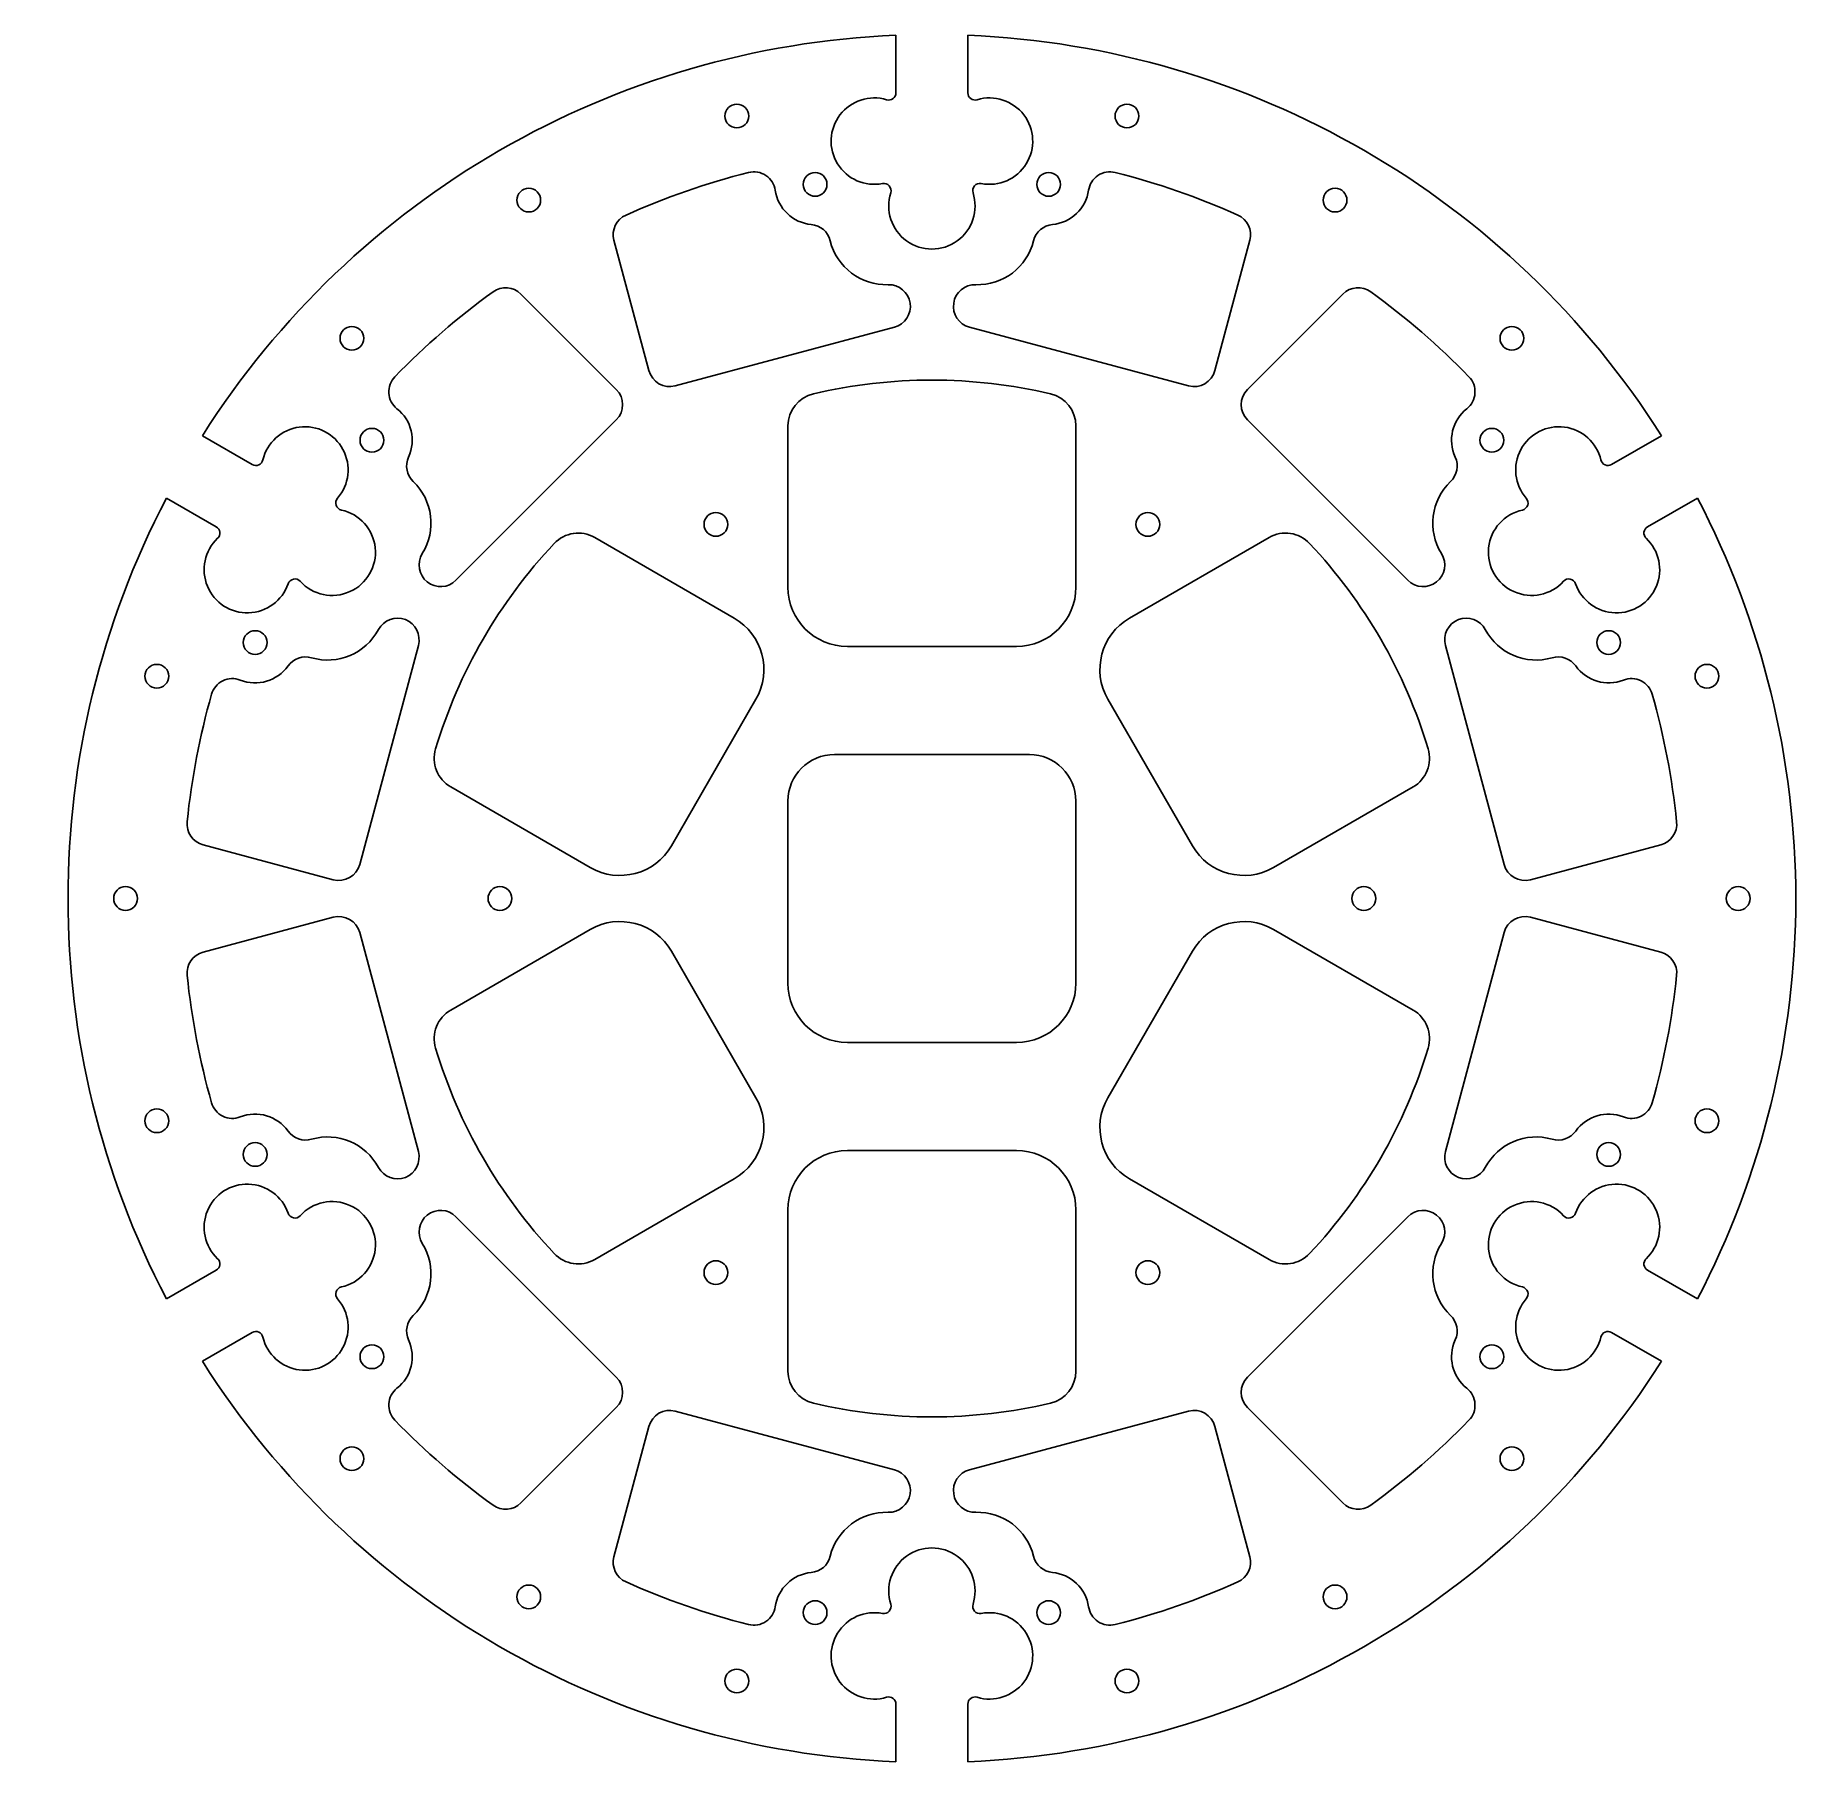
# Model space of a CAD drawing. Extents: x 226 to 873, y -413 to 221.
import ezdxf

# ---------------------------------------------------------------- set-up
doc = ezdxf.new("R2010")
doc.units = 0
doc.layers.get('0').update_dxf_attribs({"linetype": 'CONTINUOUS'})

msp = doc.modelspace()

# ---------------------------------------------------------------- linework, layer by layer
at = {"color": 7}
for p, q in [((542.395833, 200.151917), (542.395833, 221.318583)), ((568.854167, 221.318583), (568.854167, 200.151917)), ((451.599035, 98.0926), (438.776533, 145.946729)), ((672.473467, 145.946729), (659.650965, 98.0926)), ((404.598452, 126.214104), (439.630079, 91.182477)), ((671.619921, 91.182477), (706.651548, 126.214104)), ((541.824228, 114.050944), (461.320356, 92.479994)), ((649.929644, 92.479994), (569.425772, 114.050944)), ((439.630079, 79.957), (380.697052, 21.024238)), ((502.708333, 77.734765), (502.708333, 18.5398)), ((608.541667, 18.5398), (608.541667, 77.734765)), ((730.552948, 21.024238), (671.619921, 79.957)), ((287.514771, 74.162625), (305.846163, 63.579292)), ((805.403838, 63.579292), (823.735229, 74.162625)), ((292.616996, 40.665846), (274.285604, 51.249179)), ((836.964396, 51.249179), (818.633004, 40.665846)), ((431.705808, 36.741546), (482.970152, 7.143931)), ((628.279848, 7.143931), (679.544192, 36.741546)), ((366.896385, -2.879544), (345.325435, -83.383336)), ((524.550217, -3.302083), (586.699783, -3.302083)), ((765.924565, -83.383336), (744.353615, -2.879544)), ((490.964802, -22.692602), (459.890019, -76.515837)), ((651.359981, -76.515837), (620.285198, -22.692602)), ((519.813117, -42.989583), (591.436883, -42.989583)), ((430.053485, -84.510461), (378.789142, -54.912767)), ((732.460858, -54.912767), (681.196515, -84.510461)), ((502.708333, -126.981033), (502.708333, -60.094367)), ((608.541667, -60.094367), (608.541667, -126.981298)), ((335.60385, -88.995995), (287.75025, -76.173519)), ((823.49975, -76.173519), (775.64615, -88.995995)), ((287.75025, -115.638981), (335.60385, -102.816505)), ((775.64615, -102.816505), (823.49975, -115.638981)), ((345.325435, -108.429164), (366.896385, -188.932956)), ((378.789142, -136.899733), (430.053485, -107.302039)), ((681.196515, -107.302039), (732.460858, -136.899733)), ((744.353615, -188.932956), (765.924565, -108.429164)), ((459.890019, -115.296663), (490.964802, -169.119898)), ((620.285198, -169.119898), (651.359981, -115.296663)), ((586.700048, -148.822917), (524.550217, -148.822917)), ((524.550217, -188.510417), (586.699783, -188.510417)), ((482.970152, -198.956431), (431.705808, -228.554046)), ((679.544192, -228.554046), (628.279848, -198.956431)), ((380.697052, -212.836737), (439.630079, -271.7695)), ((502.708333, -269.547265), (502.708333, -210.3523)), ((608.541667, -210.3523), (608.541667, -269.547265)), ((671.619921, -271.7695), (730.552948, -212.836737)), ((274.285604, -243.061679), (292.616996, -232.478346)), ((818.633004, -232.478346), (836.964396, -243.061679)), ((305.846163, -255.391792), (287.514771, -265.975125)), ((823.735229, -265.975125), (805.403838, -255.391792)), ((439.630079, -282.994977), (404.598452, -318.026604)), ((461.320356, -284.292494), (541.824228, -305.863444)), ((569.425773, -305.863444), (649.929644, -284.292494)), ((706.651548, -318.026604), (671.619921, -282.994977)), ((438.776533, -337.759229), (451.599035, -289.9051)), ((659.650965, -289.9051), (672.473467, -337.759229)), ((542.395833, -413.131083), (542.395833, -391.964417)), ((568.854167, -391.964417), (568.854167, -413.131083))]:
    msp.add_line(p, q, dxfattribs=at)
for points in [[(542.395833, 221.318583), (438.458504, 216.984708), (343.237608, 162.007731), (287.514771, 74.162625)], [(823.735229, 74.162625), (768.012392, 162.007731), (672.791496, 216.984708), (568.854167, 221.318583)], [(479.569727, 191.624396), (479.569727, 194.03475), (481.524469, 195.990021), (483.935352, 195.990021)], [(483.935352, 195.990021), (486.3465, 195.990021), (488.300977, 194.03475), (488.300977, 191.624396)], [(521.84935, 192.047729), (525.854083, 197.283833), (532.677344, 199.498396), (538.994059, 197.614563)], [(538.994059, 197.614563), (539.794794, 197.376438), (540.661251, 197.529896), (541.331176, 198.029958)], [(541.331176, 198.029958), (542.001128, 198.530021), (542.395833, 199.315833), (542.395833, 200.151917)], [(568.854167, 200.151917), (568.854167, 199.315833), (569.248872, 198.530021), (569.918824, 198.029958)], [(569.918824, 198.029958), (570.588749, 197.529896), (571.455206, 197.376438), (572.255941, 197.614563)], [(572.255941, 197.614563), (578.572656, 199.498396), (585.395917, 197.283833), (589.40065, 192.047729)], [(622.949023, 191.624396), (622.949023, 194.03475), (624.9035, 195.990021), (627.314648, 195.990021)], [(627.314648, 195.990021), (629.725531, 195.990021), (631.680273, 194.03475), (631.680273, 191.624396)], [(483.935352, 187.258771), (481.524469, 187.258771), (479.569727, 189.214042), (479.569727, 191.624396)], [(488.300977, 191.624396), (488.300977, 189.214042), (486.3465, 187.258771), (483.935352, 187.258771)], [(520.962731, 174.042833), (517.491663, 179.646708), (517.844617, 186.811625), (521.84935, 192.047729)], [(589.40065, 192.047729), (593.405383, 186.811625), (593.758337, 179.646708), (590.287269, 174.042833)], [(627.314648, 187.258771), (624.9035, 187.258771), (622.949023, 189.214042), (622.949023, 191.624396)], [(631.680273, 191.624396), (631.680273, 189.214042), (629.725531, 187.258771), (627.314648, 187.258771)], [(443.200367, 155.24604), (457.735781, 161.752408), (472.8083, 166.984808), (488.24859, 170.883708)], [(488.24859, 170.883708), (490.424523, 171.434042), (492.731425, 171.037167), (494.59806, 169.790979)], [(494.59806, 169.790979), (496.46496, 168.544792), (497.716969, 166.567031), (498.044523, 164.346913)], [(508.337079, 166.509617), (508.337079, 168.9205), (510.291556, 170.875771), (512.702704, 170.875771)], [(512.702704, 170.875771), (515.113587, 170.875771), (517.068329, 168.9205), (517.068329, 166.509617)], [(537.477335, 166.817327), (531.006156, 165.563731), (524.433535, 168.439488), (520.962731, 174.042833)], [(590.287269, 174.042833), (586.816465, 168.439488), (580.243844, 165.563731), (573.772665, 166.817327)], [(594.181671, 166.509617), (594.181671, 168.9205), (596.136413, 170.875771), (598.547296, 170.875771)], [(598.547296, 170.875771), (600.958444, 170.875771), (602.912921, 168.9205), (602.912921, 166.509617)], [(613.205477, 164.346913), (613.533031, 166.567031), (614.78504, 168.544792), (616.65194, 169.790979)], [(616.65194, 169.790979), (618.518575, 171.037167), (620.825477, 171.434042), (623.00141, 170.883708)], [(623.00141, 170.883708), (638.4417, 166.984808), (653.514219, 161.752408), (668.049633, 155.24604)], [(403.092708, 160.725825), (403.092708, 163.136973), (405.047185, 165.09145), (407.458333, 165.09145)], [(407.458333, 165.09145), (409.869481, 165.09145), (411.823958, 163.136973), (411.823958, 160.725825)], [(498.044523, 164.346913), (499.04015, 157.598715), (504.514379, 152.402298), (511.305175, 151.758831)], [(512.702704, 162.143992), (510.291556, 162.143992), (508.337079, 164.098469), (508.337079, 166.509617)], [(517.068329, 166.509617), (517.068329, 164.098469), (515.113587, 162.143992), (512.702704, 162.143992)], [(539.958015, 165.97754), (539.337382, 166.675775), (538.394487, 166.994863), (537.477335, 166.817327)], [(546.316641, 145.7303), (540.762296, 149.750908), (538.41695, 156.883281), (540.501152, 163.415579)], [(540.501152, 163.415579), (540.785103, 164.305373), (540.578675, 165.279304), (539.958015, 165.97754)], [(570.748848, 163.415579), (572.83305, 156.883281), (570.487704, 149.750908), (564.933359, 145.7303)], [(571.291985, 165.97754), (570.671325, 165.279304), (570.464897, 164.305373), (570.748848, 163.415579)], [(573.772665, 166.817327), (572.855513, 166.994863), (571.912618, 166.675775), (571.291985, 165.97754)], [(598.547296, 162.143992), (596.136413, 162.143992), (594.181671, 164.098469), (594.181671, 166.509617)], [(602.912921, 166.509617), (602.912921, 164.098469), (600.958444, 162.143992), (598.547296, 162.143992)], [(599.944825, 151.758831), (606.735621, 152.402298), (612.20985, 157.598715), (613.205477, 164.346913)], [(699.426042, 160.725825), (699.426042, 163.136973), (701.380519, 165.09145), (703.791667, 165.09145)], [(703.791667, 165.09145), (706.202815, 165.09145), (708.157292, 163.136973), (708.157292, 160.725825)], [(407.458333, 156.3602), (405.047185, 156.3602), (403.092708, 158.314942), (403.092708, 160.725825)], [(411.823958, 160.725825), (411.823958, 158.314942), (409.869481, 156.3602), (407.458333, 156.3602)], [(703.791667, 156.3602), (701.380519, 156.3602), (699.426042, 158.314942), (699.426042, 160.725825)], [(708.157292, 160.725825), (708.157292, 158.314942), (706.202815, 156.3602), (703.791667, 156.3602)], [(438.776533, 145.946729), (437.767412, 149.712279), (439.64225, 153.653248), (443.200367, 155.24604)], [(511.305175, 151.758831), (514.666442, 151.440538), (517.458325, 149.030713), (518.26451, 145.75226)], [(592.98549, 145.75226), (593.791675, 149.030713), (596.583558, 151.440538), (599.944825, 151.758831)], [(668.049633, 155.24604), (671.60775, 153.653248), (673.482588, 149.712279), (672.473467, 145.946729)], [(518.26451, 145.75226), (520.652904, 136.039671), (529.513879, 129.324546), (539.510499, 129.651306)], [(564.933359, 145.7303), (559.378988, 141.709956), (551.871012, 141.709956), (546.316641, 145.7303)], [(571.739501, 129.651306), (581.736121, 129.324546), (590.597096, 136.039671), (592.98549, 145.75226)], [(539.510499, 129.651306), (543.541056, 129.783069), (547.029825, 126.871594), (547.621486, 122.882471)], [(563.628514, 122.882471), (564.220175, 126.871594), (567.708944, 129.783069), (571.739501, 129.651306)], [(358.265942, 95.838615), (369.363096, 107.260677), (381.430742, 117.697696), (394.333148, 127.032196)], [(394.333148, 127.032196), (397.491479, 129.317402), (401.841758, 128.970533), (404.598452, 126.214104)], [(706.651548, 126.214104), (709.408242, 128.970533), (713.758521, 129.317402), (716.916852, 127.032196)], [(716.916852, 127.032196), (729.819258, 117.697696), (741.886904, 107.260677), (752.984058, 95.838615)], [(547.621486, 122.882471), (548.213121, 118.893348), (545.719556, 115.094725), (541.824228, 114.050944)], [(569.425772, 114.050944), (565.530444, 115.094725), (563.036879, 118.893348), (563.628514, 122.882471)], [(338.094902, 109.944081), (338.094902, 112.355229), (340.049644, 114.309706), (342.460527, 114.309706)], [(342.460527, 114.309706), (344.871675, 114.309706), (346.826152, 112.355229), (346.826152, 109.944081)], [(764.423848, 109.944081), (764.423848, 112.355229), (766.378325, 114.309706), (768.789473, 114.309706)], [(768.789473, 114.309706), (771.200356, 114.309706), (773.155098, 112.355229), (773.155098, 109.944081)], [(342.460527, 105.578456), (340.049644, 105.578456), (338.094902, 107.533198), (338.094902, 109.944081)], [(346.826152, 109.944081), (346.826152, 107.533198), (344.871675, 105.578456), (342.460527, 105.578456)], [(768.789473, 105.578456), (766.378325, 105.578456), (764.423848, 107.533198), (764.423848, 109.944081)], [(773.155098, 109.944081), (773.155098, 107.533198), (771.200356, 105.578456), (768.789473, 105.578456)], [(461.320356, 92.479994), (457.085965, 91.34546), (452.733569, 93.858208), (451.599035, 98.0926)], [(659.650965, 98.0926), (658.516431, 93.858208), (654.164035, 91.34546), (649.929644, 92.479994)], [(356.03815, 89.792885), (355.892629, 92.032583), (356.70199, 94.22889), (358.265942, 95.838615)], [(439.630079, 91.182477), (442.729938, 88.082619), (442.729938, 83.056858), (439.630079, 79.957)], [(599.182031, 89.547352), (570.533821, 96.275971), (540.716179, 96.275971), (512.067969, 89.547352)], [(671.619921, 79.957), (668.520062, 83.056858), (668.520062, 88.082619), (671.619921, 91.182477)], [(752.984058, 95.838615), (754.54801, 94.22889), (755.357371, 92.032583), (755.21185, 89.792885)], [(359.029529, 84.086352), (357.270315, 85.480177), (356.183671, 87.553452), (356.03815, 89.792885)], [(512.067969, 89.547352), (506.584479, 88.25936), (502.708333, 83.367479), (502.708333, 77.734765)], [(608.541667, 77.734765), (608.541667, 83.367479), (604.665521, 88.25936), (599.182031, 89.547352)], [(755.21185, 89.792885), (755.066329, 87.553452), (753.979685, 85.480177), (752.220471, 84.086352)], [(323.137477, 77.321221), (329.674008, 78.171856), (336.055758, 74.894727), (339.173344, 69.086858)], [(363.300698, 66.308469), (366.138883, 72.511096), (364.3757, 79.850108), (359.029529, 84.086352)], [(752.220471, 84.086352), (746.8743, 79.850108), (745.111117, 72.511096), (747.949302, 66.308469)], [(772.076656, 69.086858), (775.194242, 74.894727), (781.575992, 78.171856), (788.112523, 77.321221)], [(309.742946, 65.257544), (311.270385, 71.669721), (316.60121, 76.47085), (323.137477, 77.321221)], [(345.46196, 72.473525), (345.46196, 74.884673), (347.416437, 76.83915), (349.827585, 76.83915)], [(349.827585, 68.1079), (347.416437, 68.1079), (345.46196, 70.062377), (345.46196, 72.473525)], [(349.827585, 76.83915), (352.238469, 76.83915), (354.19321, 74.884673), (354.19321, 72.473525)], [(354.19321, 72.473525), (354.19321, 70.062377), (352.238469, 68.1079), (349.827585, 68.1079)], [(757.05679, 72.473525), (757.05679, 74.884673), (759.011531, 76.83915), (761.422415, 76.83915)], [(761.422415, 68.1079), (759.011531, 68.1079), (757.05679, 70.062377), (757.05679, 72.473525)], [(761.422415, 76.83915), (763.833562, 76.83915), (765.78804, 74.884673), (765.78804, 72.473525)], [(765.78804, 72.473525), (765.78804, 70.062377), (763.833562, 68.1079), (761.422415, 68.1079)], [(788.112523, 77.321221), (794.64879, 76.47085), (799.979615, 71.669721), (801.507054, 65.257544)], [(308.215771, 63.44065), (308.983063, 63.771115), (309.549271, 64.444744), (309.742946, 65.257544)], [(339.173344, 69.086858), (342.290665, 63.279254), (341.494798, 56.149263), (337.173623, 51.171921)], [(365.022871, 57.27824), (362.586588, 59.615569), (361.89576, 63.238244), (363.300698, 66.308469)], [(747.949302, 66.308469), (749.35424, 63.238244), (748.663413, 59.615569), (746.227129, 57.27824)], [(774.076377, 51.171921), (769.755202, 56.149263), (768.959335, 63.279254), (772.076656, 69.086858)], [(801.507054, 65.257544), (801.700729, 64.444744), (802.266938, 63.771115), (803.034229, 63.44065)], [(305.846163, 63.579292), (306.569798, 63.161515), (307.448215, 63.110185), (308.215771, 63.44065)], [(803.034229, 63.44065), (803.801785, 63.110185), (804.680202, 63.161515), (805.403838, 63.579292)], [(368.343656, 30.828108), (373.625004, 39.322027), (372.240175, 50.3533), (365.022871, 57.27824)], [(746.227129, 57.27824), (739.009825, 50.3533), (737.624996, 39.322027), (742.906344, 30.828108)], [(274.285604, 51.249179), (226.070583, -40.930331), (226.070583, -150.882169), (274.285604, -243.061679)], [(337.173623, 51.171921), (336.561113, 50.466277), (336.366115, 49.490229), (336.660596, 48.60361)], [(336.660596, 48.60361), (336.954813, 47.716992), (337.694852, 47.0513), (338.607665, 46.852333)], [(338.607665, 46.852333), (345.306915, 45.39104), (350.310979, 39.793779), (351.015565, 32.97335)], [(471.884375, 41.575219), (471.884375, 43.986367), (473.838852, 45.940844), (476.25, 45.940844)], [(476.25, 45.940844), (478.661148, 45.940844), (480.615625, 43.986367), (480.615625, 41.575219)], [(630.634375, 41.575219), (630.634375, 43.986367), (632.588852, 45.940844), (635, 45.940844)], [(635, 45.940844), (637.411148, 45.940844), (639.365625, 43.986367), (639.365625, 41.575219)], [(760.234435, 32.97335), (760.939021, 39.793779), (765.943085, 45.39104), (772.642335, 46.852333)], [(772.642335, 46.852333), (773.555148, 47.0513), (774.295188, 47.716992), (774.589404, 48.60361)], [(774.589404, 48.60361), (774.883885, 49.490229), (774.688888, 50.466277), (774.076377, 51.171921)], [(873.125, -95.90625), (873.125, -44.654871), (860.718688, 5.834773), (836.964396, 51.249179)], [(293.921921, 38.683058), (293.82429, 39.512792), (293.340631, 40.248069), (292.616996, 40.665846)], [(416.796008, 34.542065), (420.653104, 38.64681), (426.827685, 39.557771), (431.705808, 36.741546)], [(476.25, 37.209594), (473.838852, 37.209594), (471.884375, 39.164335), (471.884375, 41.575219)], [(480.615625, 41.575219), (480.615625, 39.164335), (478.661148, 37.209594), (476.25, 37.209594)], [(635, 37.209594), (632.588852, 37.209594), (630.634375, 39.164335), (630.634375, 41.575219)], [(639.365625, 41.575219), (639.365625, 39.164335), (637.411148, 37.209594), (635, 37.209594)], [(679.544192, 36.741546), (684.422315, 39.557771), (690.596896, 38.64681), (694.453992, 34.542065)], [(818.633004, 40.665846), (817.909369, 40.248069), (817.42571, 39.512792), (817.328079, 38.683058)], [(289.361563, 18.819994), (286.8295, 24.90594), (288.32175, 31.923219), (293.112031, 36.451827)], [(293.112031, 36.451827), (293.718985, 37.025973), (294.019288, 37.85306), (293.921921, 38.683058)], [(351.015565, 32.97335), (351.720415, 26.152921), (347.966242, 19.650785), (341.707258, 16.8507)], [(373.238977, -40.900962), (381.736071, -12.726542), (396.644813, 13.096263), (416.796008, 34.542065)], [(694.453992, 34.542065), (714.605187, 13.096263), (729.513929, -12.726542), (738.011023, -40.900962)], [(769.542742, 16.8507), (763.283758, 19.650785), (759.529585, 26.152921), (760.234435, 32.97335)], [(817.328079, 38.683058), (817.230712, 37.85306), (817.531015, 37.025973), (818.137969, 36.451827)], [(818.137969, 36.451827), (822.92825, 31.923219), (824.4205, 24.90594), (821.888438, 18.819994)], [(370.150231, 20.4194), (366.991371, 22.926327), (366.21429, 27.403342), (368.343656, 30.828108)], [(742.906344, 30.828108), (745.03571, 27.403342), (744.258629, 22.926327), (741.099769, 20.4194)], [(319.025852, 19.739156), (316.875848, 13.508219), (311.0992, 9.253983), (304.51081, 9.04999)], [(320.993558, 21.467679), (320.078365, 21.279296), (319.330652, 20.622335), (319.025852, 19.739156)], [(323.483817, 20.656996), (322.855167, 21.347823), (321.908488, 21.656063), (320.993558, 21.467679)], [(341.707258, 16.8507), (335.448275, 14.050879), (328.098944, 15.585727), (323.483817, 20.656996)], [(380.697052, 21.024238), (377.845638, 18.172558), (373.309092, 17.912473), (370.150231, 20.4194)], [(741.099769, 20.4194), (737.940908, 17.912473), (733.404363, 18.172558), (730.552948, 21.024238)], [(787.766183, 20.656996), (783.151056, 15.585727), (775.801725, 14.050879), (769.542742, 16.8507)], [(790.256442, 21.467679), (789.341513, 21.656063), (788.394833, 21.347823), (787.766183, 20.656996)], [(792.224148, 19.739156), (791.919348, 20.622335), (791.171635, 21.279296), (790.256442, 21.467679)], [(806.73919, 9.04999), (800.1508, 9.253983), (794.374152, 13.508219), (792.224148, 19.739156)], [(304.51081, 9.04999), (297.922421, 8.845731), (291.89336, 12.734048), (289.361563, 18.819994)], [(502.708333, 18.5398), (502.708333, 6.476917), (512.487333, -3.302083), (524.550217, -3.302083)], [(586.699783, -3.302083), (598.762667, -3.302083), (608.541667, 6.476917), (608.541667, 18.5398)], [(821.888438, 18.819994), (819.35664, 12.734048), (813.327579, 8.845731), (806.73919, 9.04999)], [(352.229208, 2.916948), (354.13024, 6.473477), (358.396117, 8.039017), (362.146585, 6.556821)], [(362.146585, 6.556821), (365.897054, 5.074625), (367.940167, 1.015917), (366.896385, -2.879544)], [(482.970152, 7.143931), (493.41696, 1.11249), (496.996244, -12.245794), (490.964802, -22.692602)], [(620.285198, -22.692602), (614.253756, -12.245794), (617.83304, 1.11249), (628.279848, 7.143931)], [(744.353615, -2.879544), (743.309833, 1.015917), (745.352946, 5.074625), (749.103415, 6.556821)], [(749.103415, 6.556821), (752.853883, 8.039017), (757.11976, 6.473477), (759.020792, 2.916948)], [(302.5394, -1.870158), (302.5394, 0.540725), (304.493877, 2.495467), (306.905025, 2.495467)], [(306.905025, 2.495467), (309.316173, 2.495467), (311.27065, 0.540725), (311.27065, -1.870158)], [(327.662381, -7.432229), (337.268079, -10.220144), (347.514069, -5.903731), (352.229208, 2.916948)], [(759.020792, 2.916948), (763.735931, -5.903731), (773.981921, -10.220144), (783.587619, -7.432229)], [(799.97935, -1.870158), (799.97935, 0.540725), (801.933827, 2.495467), (804.344975, 2.495467)], [(804.344975, 2.495467), (806.756123, 2.495467), (808.7106, 0.540725), (808.7106, -1.870158)], [(306.905025, -6.235783), (304.493877, -6.235783), (302.5394, -4.281306), (302.5394, -1.870158)], [(311.27065, -1.870158), (311.27065, -4.281306), (309.316173, -6.235783), (306.905025, -6.235783)], [(804.344975, -6.235783), (801.933827, -6.235783), (799.97935, -4.281306), (799.97935, -1.870158)], [(808.7106, -1.870158), (808.7106, -4.281306), (806.756123, -6.235783), (804.344975, -6.235783)], [(266.406313, -14.225671), (266.406313, -11.814523), (268.358938, -9.860046), (270.771938, -9.860046)], [(270.771938, -9.860046), (273.182292, -9.860046), (275.137563, -11.814523), (275.137563, -14.225671)], [(301.449052, -15.64569), (307.79085, -18.157644), (315.028263, -16.015048), (318.980873, -10.455623)], [(318.980873, -10.455623), (320.937202, -7.703956), (324.419913, -6.491106), (327.662381, -7.432229)], [(783.587619, -7.432229), (786.830088, -6.491106), (790.312798, -7.703956), (792.269127, -10.455623)], [(792.269127, -10.455623), (796.221738, -16.015048), (803.45915, -18.157644), (809.800948, -15.64569)], [(836.112438, -14.225671), (836.112438, -11.814523), (838.067708, -9.860046), (840.478063, -9.860046)], [(840.478063, -9.860046), (842.891062, -9.860046), (844.843688, -11.814523), (844.843688, -14.225671)], [(270.771938, -18.591296), (268.358938, -18.591296), (266.406313, -16.636819), (266.406313, -14.225671)], [(275.137563, -14.225671), (275.137563, -16.636819), (273.182292, -18.591296), (270.771938, -18.591296)], [(290.888208, -20.860892), (291.501513, -18.701627), (292.999054, -16.90246), (295.01121, -15.908685)], [(295.01121, -15.908685), (297.023631, -14.91491), (299.362548, -14.819396), (301.449052, -15.64569)], [(809.800948, -15.64569), (811.887452, -14.819396), (814.226369, -14.91491), (816.23879, -15.908685)], [(816.23879, -15.908685), (818.250946, -16.90246), (819.748487, -18.701627), (820.361792, -20.860892)], [(840.478063, -18.591296), (838.067708, -18.591296), (836.112438, -16.636819), (836.112438, -14.225671)], [(844.843688, -14.225671), (844.843688, -16.636819), (842.891062, -18.591296), (840.478063, -18.591296)], [(281.90825, -67.692671), (283.540729, -51.851537), (286.546396, -36.182119), (290.888208, -20.860892)], [(820.361792, -20.860892), (824.703604, -36.182119), (827.709271, -51.851537), (829.34175, -67.692671)], [(378.789142, -54.912767), (373.911019, -52.096542), (371.612583, -46.2937), (373.238977, -40.900962)], [(502.708333, -60.094367), (502.708333, -50.647683), (510.366433, -42.989583), (519.813117, -42.989583)], [(591.436883, -42.989583), (600.883567, -42.989583), (608.541667, -50.647683), (608.541667, -60.094367)], [(738.011023, -40.900962), (739.637417, -46.2937), (737.338981, -52.096542), (732.460858, -54.912767)], [(287.75025, -76.173519), (283.985229, -75.164557), (281.508729, -71.570457), (281.90825, -67.692671)], [(829.34175, -67.692671), (829.741271, -71.570457), (827.264771, -75.164557), (823.49975, -76.173519)], [(459.890019, -76.515837), (453.858577, -86.962566), (440.500294, -90.541902), (430.053485, -84.510461)], [(681.196515, -84.510461), (670.749706, -90.541902), (657.391423, -86.962566), (651.359981, -76.515837)], [(345.325435, -83.383336), (344.190902, -87.617727), (339.838242, -90.130581), (335.60385, -88.995995)], [(775.64615, -88.995995), (771.411758, -90.130581), (767.059098, -87.617727), (765.924565, -83.383336)], [(254.926042, -95.90625), (254.926042, -93.495181), (256.881312, -91.540625), (259.291667, -91.540625)], [(259.291667, -100.271875), (256.881312, -100.271875), (254.926042, -98.317319), (254.926042, -95.90625)], [(259.291667, -91.540625), (261.702021, -91.540625), (263.657292, -93.495181), (263.657292, -95.90625)], [(263.657292, -95.90625), (263.657292, -98.317319), (261.702021, -100.271875), (259.291667, -100.271875)], [(392.509375, -95.90625), (392.509375, -93.495181), (394.463852, -91.540625), (396.875, -91.540625)], [(396.875, -100.271875), (394.463852, -100.271875), (392.509375, -98.317319), (392.509375, -95.90625)], [(396.875, -91.540625), (399.286148, -91.540625), (401.240625, -93.495181), (401.240625, -95.90625)], [(401.240625, -95.90625), (401.240625, -98.317319), (399.286148, -100.271875), (396.875, -100.271875)], [(710.009375, -95.90625), (710.009375, -93.495181), (711.963852, -91.540625), (714.375, -91.540625)], [(714.375, -100.271875), (711.963852, -100.271875), (710.009375, -98.317319), (710.009375, -95.90625)], [(714.375, -91.540625), (716.786148, -91.540625), (718.740625, -93.495181), (718.740625, -95.90625)], [(718.740625, -95.90625), (718.740625, -98.317319), (716.786148, -100.271875), (714.375, -100.271875)], [(836.964396, -243.061679), (860.718688, -197.647273), (873.125, -147.157629), (873.125, -95.90625)], [(847.592708, -95.90625), (847.592708, -93.495181), (849.547979, -91.540625), (851.958333, -91.540625)], [(851.958333, -100.271875), (849.547979, -100.271875), (847.592708, -98.317319), (847.592708, -95.90625)], [(851.958333, -91.540625), (854.368688, -91.540625), (856.323958, -93.495181), (856.323958, -95.90625)], [(856.323958, -95.90625), (856.323958, -98.317319), (854.368688, -100.271875), (851.958333, -100.271875)], [(335.60385, -102.816505), (339.838242, -101.681919), (344.190902, -104.194773), (345.325435, -108.429164)], [(430.053485, -107.302039), (440.500294, -101.270598), (453.858577, -104.849934), (459.890019, -115.296663)], [(651.359981, -115.296663), (657.391423, -104.849934), (670.749706, -101.270598), (681.196515, -107.302039)], [(765.924565, -108.429164), (767.059098, -104.194773), (771.411758, -101.681919), (775.64615, -102.816505)], [(281.90825, -124.119829), (281.508729, -120.242043), (283.985229, -116.647943), (287.75025, -115.638981)], [(823.49975, -115.638981), (827.264771, -116.647943), (829.741271, -120.242043), (829.34175, -124.119829)], [(290.888208, -170.951608), (286.546396, -155.630381), (283.540729, -139.960962), (281.90825, -124.119829)], [(524.550217, -148.822917), (512.487333, -148.822917), (502.708333, -139.043917), (502.708333, -126.981033)], [(608.541667, -126.981298), (608.541667, -139.044181), (598.762931, -148.822917), (586.700048, -148.822917)], [(829.34175, -124.119829), (827.709271, -139.960962), (824.703604, -155.630381), (820.361792, -170.951608)], [(373.238977, -150.911537), (371.612583, -145.5188), (373.911019, -139.715958), (378.789142, -136.899733)], [(732.460858, -136.899733), (737.338981, -139.715958), (739.637417, -145.5188), (738.011023, -150.911537)], [(416.796008, -226.354565), (396.644813, -204.908762), (381.736071, -179.085958), (373.238977, -150.911537)], [(738.011023, -150.911537), (729.513929, -179.085958), (714.605187, -204.908762), (694.453992, -226.354565)], [(266.406313, -177.586829), (266.406313, -175.175681), (268.358938, -173.221204), (270.771938, -173.221204)], [(270.771938, -173.221204), (273.182292, -173.221204), (275.137563, -175.175681), (275.137563, -177.586829)], [(295.01121, -175.903815), (292.999054, -174.91004), (291.501513, -173.110873), (290.888208, -170.951608)], [(318.980873, -181.356877), (315.028263, -175.797452), (307.79085, -173.654856), (301.449052, -176.16681)], [(490.964802, -169.119898), (496.996244, -179.566706), (493.41696, -192.92499), (482.970152, -198.956431)], [(628.279848, -198.956431), (617.83304, -192.92499), (614.253756, -179.566706), (620.285198, -169.119898)], [(809.800948, -176.16681), (803.45915, -173.654856), (796.221738, -175.797452), (792.269127, -181.356877)], [(820.361792, -170.951608), (819.748487, -173.110873), (818.250946, -174.91004), (816.23879, -175.903815)], [(836.112438, -177.586829), (836.112438, -175.175681), (838.067708, -173.221204), (840.478063, -173.221204)], [(840.478063, -173.221204), (842.891062, -173.221204), (844.843688, -175.175681), (844.843688, -177.586829)], [(270.771938, -181.952454), (268.358938, -181.952454), (266.406313, -179.997977), (266.406313, -177.586829)], [(275.137563, -177.586829), (275.137563, -179.997977), (273.182292, -181.952454), (270.771938, -181.952454)], [(301.449052, -176.16681), (299.362548, -176.993104), (297.023631, -176.89759), (295.01121, -175.903815)], [(816.23879, -175.903815), (814.226369, -176.89759), (811.887452, -176.993104), (809.800948, -176.16681)], [(840.478063, -181.952454), (838.067708, -181.952454), (836.112438, -179.997977), (836.112438, -177.586829)], [(844.843688, -177.586829), (844.843688, -179.997977), (842.891062, -181.952454), (840.478063, -181.952454)], [(302.5394, -189.942342), (302.5394, -187.531194), (304.493877, -185.576717), (306.905025, -185.576717)], [(306.905025, -185.576717), (309.316173, -185.576717), (311.27065, -187.531194), (311.27065, -189.942342)], [(327.662381, -184.380271), (324.419913, -185.321394), (320.937202, -184.108544), (318.980873, -181.356877)], [(352.229208, -194.729448), (347.514069, -185.908769), (337.268079, -181.592356), (327.662381, -184.380271)], [(783.587619, -184.380271), (773.981921, -181.592356), (763.735931, -185.908769), (759.020792, -194.729448)], [(792.269127, -181.356877), (790.312798, -184.108544), (786.830087, -185.321394), (783.587619, -184.380271)], [(799.97935, -189.942342), (799.97935, -187.531194), (801.933827, -185.576717), (804.344975, -185.576717)], [(804.344975, -185.576717), (806.756123, -185.576717), (808.7106, -187.531194), (808.7106, -189.942342)], [(306.905025, -194.307967), (304.493877, -194.307967), (302.5394, -192.353225), (302.5394, -189.942342)], [(311.27065, -189.942342), (311.27065, -192.353225), (309.316173, -194.307967), (306.905025, -194.307967)], [(366.896385, -188.932956), (367.940167, -192.828417), (365.897054, -196.887125), (362.146585, -198.369321)], [(502.708333, -210.3523), (502.708333, -198.289417), (512.487333, -188.510417), (524.550217, -188.510417)], [(586.699783, -188.510417), (598.762667, -188.510417), (608.541667, -198.289417), (608.541667, -210.3523)], [(749.103415, -198.369321), (745.352946, -196.887125), (743.309833, -192.828417), (744.353615, -188.932956)], [(804.344975, -194.307967), (801.933827, -194.307967), (799.97935, -192.353225), (799.97935, -189.942342)], [(808.7106, -189.942342), (808.7106, -192.353225), (806.756123, -194.307967), (804.344975, -194.307967)], [(362.146585, -198.369321), (358.396117, -199.851517), (354.13024, -198.285977), (352.229208, -194.729448)], [(759.020792, -194.729448), (757.11976, -198.285977), (752.853883, -199.851517), (749.103415, -198.369321)], [(289.361563, -210.632494), (291.89336, -204.546548), (297.922421, -200.658231), (304.51081, -200.86249)], [(304.51081, -200.86249), (311.0992, -201.066483), (316.875848, -205.320719), (319.025852, -211.551656)], [(323.483817, -212.469496), (328.098944, -207.398227), (335.448275, -205.863379), (341.707258, -208.6632)], [(769.542742, -208.6632), (775.801725, -205.863379), (783.151056, -207.398227), (787.766183, -212.469496)], [(792.224148, -211.551656), (794.374152, -205.320719), (800.1508, -201.066483), (806.73919, -200.86249)], [(806.73919, -200.86249), (813.327579, -200.658231), (819.35664, -204.546548), (821.888437, -210.632494)], [(293.112031, -228.264327), (288.32175, -223.735719), (286.8295, -216.71844), (289.361563, -210.632494)], [(319.025852, -211.551656), (319.330652, -212.434835), (320.078365, -213.091796), (320.993558, -213.280179)], [(320.993558, -213.280179), (321.908488, -213.468562), (322.855167, -213.160323), (323.483817, -212.469496)], [(341.707258, -208.6632), (347.966242, -211.463285), (351.720415, -217.965421), (351.015565, -224.78585)], [(368.343656, -222.640608), (366.21429, -219.215842), (366.991371, -214.738827), (370.150231, -212.2319)], [(370.150231, -212.2319), (373.309092, -209.724973), (377.845638, -209.985058), (380.697052, -212.836737)], [(730.552948, -212.836737), (733.404363, -209.985058), (737.940908, -209.724973), (741.099769, -212.2319)], [(741.099769, -212.2319), (744.258629, -214.738827), (745.03571, -219.215842), (742.906344, -222.640608)], [(760.234435, -224.78585), (759.529585, -217.965421), (763.283758, -211.463285), (769.542742, -208.6632)], [(787.766183, -212.469496), (788.394833, -213.160323), (789.341512, -213.468562), (790.256442, -213.280179)], [(790.256442, -213.280179), (791.171635, -213.091796), (791.919348, -212.434835), (792.224148, -211.551656)], [(821.888437, -210.632494), (824.4205, -216.71844), (822.92825, -223.735719), (818.137969, -228.264327)], [(351.015565, -224.78585), (350.310979, -231.606279), (345.306915, -237.20354), (338.607665, -238.664833)], [(365.022871, -249.09074), (372.240175, -242.1658), (373.625004, -231.134527), (368.343656, -222.640608)], [(431.705808, -228.554046), (426.827685, -231.370271), (420.653104, -230.45931), (416.796008, -226.354565)], [(694.453992, -226.354565), (690.596896, -230.45931), (684.422315, -231.370271), (679.544192, -228.554046)], [(742.906344, -222.640608), (737.624996, -231.134527), (739.009825, -242.1658), (746.227129, -249.09074)], [(772.642335, -238.664833), (765.943085, -237.20354), (760.939021, -231.606279), (760.234435, -224.78585)], [(292.616996, -232.478346), (293.340631, -232.060569), (293.82429, -231.325292), (293.921921, -230.495558)], [(293.921921, -230.495558), (294.019288, -229.66556), (293.718985, -228.838473), (293.112031, -228.264327)], [(471.884375, -233.387719), (471.884375, -230.976835), (473.838852, -229.022094), (476.25, -229.022094)], [(476.25, -229.022094), (478.661148, -229.022094), (480.615625, -230.976835), (480.615625, -233.387719)], [(630.634375, -233.387719), (630.634375, -230.976835), (632.588852, -229.022094), (635, -229.022094)], [(635, -229.022094), (637.411148, -229.022094), (639.365625, -230.976835), (639.365625, -233.387719)], [(818.137969, -228.264327), (817.531015, -228.838473), (817.230712, -229.66556), (817.328079, -230.495558)], [(817.328079, -230.495558), (817.42571, -231.325292), (817.909369, -232.060569), (818.633004, -232.478346)], [(338.607665, -238.664833), (337.694852, -238.8638), (336.954813, -239.529492), (336.660596, -240.41611)], [(476.25, -237.753344), (473.838852, -237.753344), (471.884375, -235.798867), (471.884375, -233.387719)], [(480.615625, -233.387719), (480.615625, -235.798867), (478.661148, -237.753344), (476.25, -237.753344)], [(635, -237.753344), (632.588852, -237.753344), (630.634375, -235.798867), (630.634375, -233.387719)], [(639.365625, -233.387719), (639.365625, -235.798867), (637.411148, -237.753344), (635, -237.753344)], [(774.589404, -240.41611), (774.295187, -239.529492), (773.555148, -238.8638), (772.642335, -238.664833)], [(336.660596, -240.41611), (336.366115, -241.302729), (336.561113, -242.278777), (337.173623, -242.984421)], [(337.173623, -242.984421), (341.494798, -247.961762), (342.290665, -255.091754), (339.173344, -260.899358)], [(772.076656, -260.899358), (768.959335, -255.091754), (769.755202, -247.961762), (774.076377, -242.984421)], [(774.076377, -242.984421), (774.688887, -242.278777), (774.883885, -241.302729), (774.589404, -240.41611)], [(363.300698, -258.120969), (361.89576, -255.050744), (362.586588, -251.428069), (365.022871, -249.09074)], [(746.227129, -249.09074), (748.663413, -251.428069), (749.35424, -255.050744), (747.949302, -258.120969)], [(308.215771, -255.25315), (307.448215, -254.922685), (306.569798, -254.974015), (305.846163, -255.391792)], [(309.742946, -257.070044), (309.549271, -256.257244), (308.983063, -255.583615), (308.215771, -255.25315)], [(323.137477, -269.133721), (316.60121, -268.28335), (311.270385, -263.482221), (309.742946, -257.070044)], [(359.029529, -275.898852), (364.3757, -271.662608), (366.138883, -264.323596), (363.300698, -258.120969)], [(747.949302, -258.120969), (745.111117, -264.323596), (746.8743, -271.662608), (752.220471, -275.898852)], [(801.507054, -257.070044), (799.979615, -263.482221), (794.64879, -268.28335), (788.112523, -269.133721)], [(803.034229, -255.25315), (802.266937, -255.583615), (801.700729, -256.257244), (801.507054, -257.070044)], [(805.403838, -255.391792), (804.680202, -254.974015), (803.801785, -254.922685), (803.034229, -255.25315)], [(339.173344, -260.899358), (336.055758, -266.707227), (329.674008, -269.984356), (323.137477, -269.133721)], [(345.46196, -264.286025), (345.46196, -261.874877), (347.416437, -259.9204), (349.827585, -259.9204)], [(349.827585, -268.65165), (347.416437, -268.65165), (345.46196, -266.697173), (345.46196, -264.286025)], [(349.827585, -259.9204), (352.238469, -259.9204), (354.19321, -261.874877), (354.19321, -264.286025)], [(354.19321, -264.286025), (354.19321, -266.697173), (352.238469, -268.65165), (349.827585, -268.65165)], [(757.05679, -264.286025), (757.05679, -261.874877), (759.011531, -259.9204), (761.422415, -259.9204)], [(761.422415, -268.65165), (759.011531, -268.65165), (757.05679, -266.697173), (757.05679, -264.286025)], [(761.422415, -259.9204), (763.833562, -259.9204), (765.78804, -261.874877), (765.78804, -264.286025)], [(765.78804, -264.286025), (765.78804, -266.697173), (763.833562, -268.65165), (761.422415, -268.65165)], [(788.112523, -269.133721), (781.575992, -269.984356), (775.194242, -266.707227), (772.076656, -260.899358)], [(287.514771, -265.975125), (343.237608, -353.820231), (438.458504, -408.797208), (542.395833, -413.131083)], [(512.067969, -281.359852), (506.584479, -280.07186), (502.708333, -275.179979), (502.708333, -269.547265)], [(568.854167, -413.131083), (672.791496, -408.797208), (768.012392, -353.820231), (823.735229, -265.975125)], [(608.541667, -269.547265), (608.541667, -275.179979), (604.665521, -280.07186), (599.182031, -281.359852)], [(356.03815, -281.605385), (356.183671, -279.365952), (357.270315, -277.292677), (359.029529, -275.898852)], [(439.630079, -271.7695), (442.729938, -274.869358), (442.729938, -279.895119), (439.630079, -282.994977)], [(671.619921, -282.994977), (668.520063, -279.895119), (668.520063, -274.869358), (671.619921, -271.7695)], [(752.220471, -275.898852), (753.979685, -277.292677), (755.066329, -279.365952), (755.21185, -281.605385)], [(358.265942, -287.651115), (356.70199, -286.04139), (355.892629, -283.845083), (356.03815, -281.605385)], [(451.599035, -289.9051), (452.733569, -285.670708), (457.085965, -283.15796), (461.320356, -284.292494)], [(599.182031, -281.359852), (570.533821, -288.088471), (540.716179, -288.088471), (512.067969, -281.359852)], [(649.929644, -284.292494), (654.164035, -283.15796), (658.516431, -285.670708), (659.650965, -289.9051)], [(755.21185, -281.605385), (755.357371, -283.845083), (754.54801, -286.04139), (752.984058, -287.651115)], [(394.333148, -318.844696), (381.430742, -309.510196), (369.363096, -299.073177), (358.265942, -287.651115)], [(752.984058, -287.651115), (741.886904, -299.073177), (729.819258, -309.510196), (716.916852, -318.844696)], [(338.094902, -301.756581), (338.094902, -299.345698), (340.049644, -297.390956), (342.460527, -297.390956)], [(342.460527, -297.390956), (344.871675, -297.390956), (346.826152, -299.345698), (346.826152, -301.756581)], [(764.423848, -301.756581), (764.423848, -299.345698), (766.378325, -297.390956), (768.789473, -297.390956)], [(768.789473, -297.390956), (771.200356, -297.390956), (773.155098, -299.345698), (773.155098, -301.756581)], [(342.460527, -306.122206), (340.049644, -306.122206), (338.094902, -304.167729), (338.094902, -301.756581)], [(346.826152, -301.756581), (346.826152, -304.167729), (344.871675, -306.122206), (342.460527, -306.122206)], [(768.789473, -306.122206), (766.378325, -306.122206), (764.423848, -304.167729), (764.423848, -301.756581)], [(773.155098, -301.756581), (773.155098, -304.167729), (771.200356, -306.122206), (768.789473, -306.122206)], [(541.824228, -305.863444), (545.719556, -306.907225), (548.213121, -310.705848), (547.621486, -314.694971)], [(563.628514, -314.694971), (563.036879, -310.705848), (565.530444, -306.907225), (569.425773, -305.863444)], [(547.621486, -314.694971), (547.029825, -318.684094), (543.541056, -321.595569), (539.510499, -321.463806)], [(571.739501, -321.463806), (567.708944, -321.595569), (564.220175, -318.684094), (563.628514, -314.694971)], [(404.598452, -318.026604), (401.841758, -320.783033), (397.491479, -321.129902), (394.333148, -318.844696)], [(539.510499, -321.463806), (529.513879, -321.137046), (520.652904, -327.852171), (518.26451, -337.56476)], [(592.98549, -337.56476), (590.597096, -327.852171), (581.736121, -321.137046), (571.739501, -321.463806)], [(716.916852, -318.844696), (713.758521, -321.129902), (709.408242, -320.783033), (706.651548, -318.026604)], [(546.316641, -337.5428), (551.871012, -333.522456), (559.378988, -333.522456), (564.933359, -337.5428)], [(443.200367, -347.05854), (439.64225, -345.465748), (437.767412, -341.524779), (438.776533, -337.759229)], [(518.26451, -337.56476), (517.458325, -340.843212), (514.666442, -343.253037), (511.305175, -343.571331)], [(540.501152, -355.228079), (538.41695, -348.695781), (540.762296, -341.563408), (546.316641, -337.5428)], [(564.933359, -337.5428), (570.487704, -341.563408), (572.83305, -348.695781), (570.748848, -355.228079)], [(599.944825, -343.571331), (596.583558, -343.253037), (593.791675, -340.843212), (592.98549, -337.56476)], [(672.473467, -337.759229), (673.482588, -341.524779), (671.60775, -345.465748), (668.049633, -347.05854)], [(403.092708, -352.538325), (403.092708, -350.127442), (405.047185, -348.1727), (407.458333, -348.1727)], [(407.458333, -348.1727), (409.869481, -348.1727), (411.823958, -350.127442), (411.823958, -352.538325)], [(488.24859, -362.696208), (472.8083, -358.797308), (457.735781, -353.564908), (443.200367, -347.05854)], [(511.305175, -343.571331), (504.514379, -344.214798), (499.04015, -349.411215), (498.044523, -356.159412)], [(613.205477, -356.159412), (612.20985, -349.411215), (606.735621, -344.214798), (599.944825, -343.571331)], [(668.049633, -347.05854), (653.514219, -353.564908), (638.4417, -358.797308), (623.00141, -362.696208)], [(699.426042, -352.538325), (699.426042, -350.127442), (701.380519, -348.1727), (703.791667, -348.1727)], [(703.791667, -348.1727), (706.202815, -348.1727), (708.157292, -350.127442), (708.157292, -352.538325)], [(407.458333, -356.90395), (405.047185, -356.90395), (403.092708, -354.949473), (403.092708, -352.538325)], [(411.823958, -352.538325), (411.823958, -354.949473), (409.869481, -356.90395), (407.458333, -356.90395)], [(508.337079, -358.322117), (508.337079, -355.910969), (510.291556, -353.956492), (512.702704, -353.956492)], [(512.702704, -353.956492), (515.113587, -353.956492), (517.068329, -355.910969), (517.068329, -358.322117)], [(539.958015, -357.79004), (540.578675, -357.091804), (540.785103, -356.117873), (540.501152, -355.228079)], [(570.748848, -355.228079), (570.464897, -356.117873), (570.671325, -357.091804), (571.291985, -357.79004)], [(594.181671, -358.322117), (594.181671, -355.910969), (596.136413, -353.956492), (598.547296, -353.956492)], [(598.547296, -353.956492), (600.958444, -353.956492), (602.912921, -355.910969), (602.912921, -358.322117)], [(703.791667, -356.90395), (701.380519, -356.90395), (699.426042, -354.949473), (699.426042, -352.538325)], [(708.157292, -352.538325), (708.157292, -354.949473), (706.202815, -356.90395), (703.791667, -356.90395)], [(494.59806, -361.603479), (492.731425, -362.849667), (490.424523, -363.246542), (488.24859, -362.696208)], [(498.044523, -356.159412), (497.716969, -358.379531), (496.46496, -360.357292), (494.59806, -361.603479)], [(512.702704, -362.688271), (510.291556, -362.688271), (508.337079, -360.733), (508.337079, -358.322117)], [(517.068329, -358.322117), (517.068329, -360.733), (515.113587, -362.688271), (512.702704, -362.688271)], [(520.962731, -365.855333), (524.433535, -360.251987), (531.006156, -357.376231), (537.477335, -358.629827)], [(537.477335, -358.629827), (538.394487, -358.807362), (539.337382, -358.488275), (539.958015, -357.79004)], [(571.291985, -357.79004), (571.912618, -358.488275), (572.855513, -358.807362), (573.772665, -358.629827)], [(573.772665, -358.629827), (580.243844, -357.376231), (586.816465, -360.251987), (590.287269, -365.855333)], [(598.547296, -362.688271), (596.136413, -362.688271), (594.181671, -360.733), (594.181671, -358.322117)], [(602.912921, -358.322117), (602.912921, -360.733), (600.958444, -362.688271), (598.547296, -362.688271)], [(616.65194, -361.603479), (614.78504, -360.357292), (613.533031, -358.379531), (613.205477, -356.159412)], [(623.00141, -362.696208), (620.825477, -363.246542), (618.518575, -362.849667), (616.65194, -361.603479)], [(521.84935, -383.860229), (517.844617, -378.624125), (517.491663, -371.459208), (520.962731, -365.855333)], [(590.287269, -365.855333), (593.758338, -371.459208), (593.405383, -378.624125), (589.40065, -383.860229)], [(479.569727, -383.436896), (479.569727, -381.026542), (481.524469, -379.071271), (483.935352, -379.071271)], [(483.935352, -379.071271), (486.3465, -379.071271), (488.300977, -381.026542), (488.300977, -383.436896)], [(622.949023, -383.436896), (622.949023, -381.026542), (624.9035, -379.071271), (627.314648, -379.071271)], [(627.314648, -379.071271), (629.725531, -379.071271), (631.680273, -381.026542), (631.680273, -383.436896)], [(483.935352, -387.802521), (481.524469, -387.802521), (479.569727, -385.84725), (479.569727, -383.436896)], [(488.300977, -383.436896), (488.300977, -385.84725), (486.3465, -387.802521), (483.935352, -387.802521)], [(538.994059, -389.427062), (532.677344, -391.310896), (525.854083, -389.096333), (521.84935, -383.860229)], [(589.40065, -383.860229), (585.395917, -389.096333), (578.572656, -391.310896), (572.255941, -389.427062)], [(627.314648, -387.802521), (624.9035, -387.802521), (622.949023, -385.84725), (622.949023, -383.436896)], [(631.680273, -383.436896), (631.680273, -385.84725), (629.725531, -387.802521), (627.314648, -387.802521)], [(541.331176, -389.842458), (540.661251, -389.342396), (539.794794, -389.188937), (538.994059, -389.427062)], [(542.395833, -391.964417), (542.395833, -391.128333), (542.001128, -390.342521), (541.331176, -389.842458)], [(569.918824, -389.842458), (569.248872, -390.342521), (568.854167, -391.128333), (568.854167, -391.964417)], [(572.255941, -389.427062), (571.455206, -389.188937), (570.588749, -389.342396), (569.918824, -389.842458)]]:
    msp.add_open_spline(points, degree=3, dxfattribs=at)

doc.saveas('drawing.dxf')
